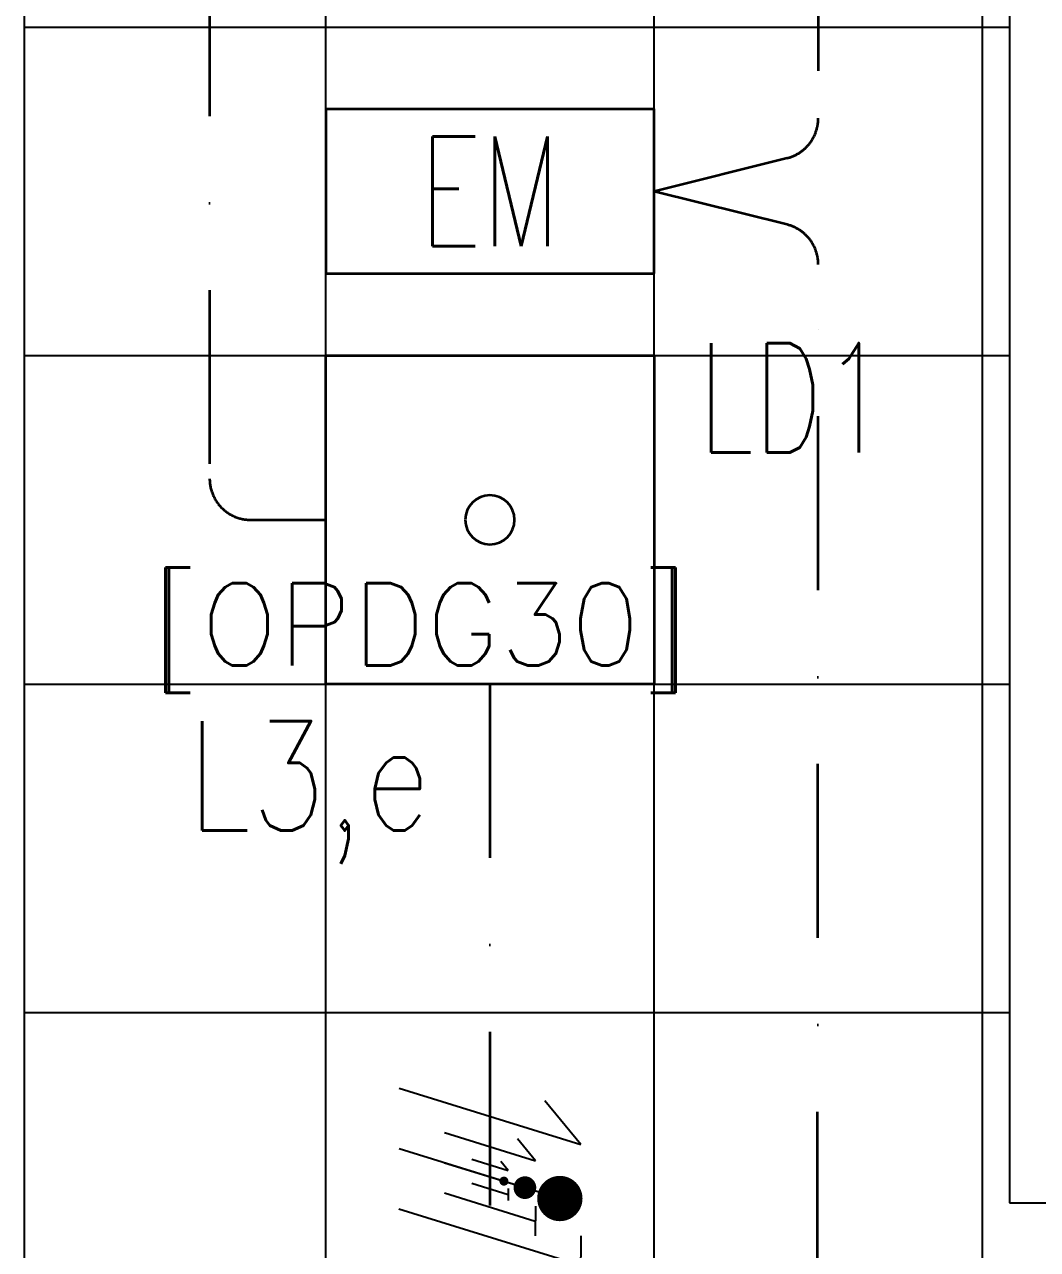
# Model space of a CAD drawing. Header units: inches. Extents: x -12418 to 57169, y -29325 to 19878.
# Drawn here: x 36050 to 37901, y -7033 to -4795 of the extents above; entities that cross this region are included whole.
import ezdxf
from ezdxf.enums import TextEntityAlignment as Align

# ---------------------------------------------------------------- set-up
doc = ezdxf.new("R2010")
doc.units = ezdxf.units.IN
doc.header["$LTSCALE"] = 25
doc.header["$MEASUREMENT"] = 0
doc.linetypes.add('DASHDOT', pattern=[25.4, 12.7, -6.35, 0, -6.35])
doc.layers.get('0').update_dxf_attribs({"color": 8})
for name, color, linetype, lineweight in [('00-Ground Floor$0$72_EGR_BASE_TEXT', 252, 'Continuous', 5), ('00-Ground Floor$0$Walls', 251, 'Continuous', 5), ('E-LITE-CIRC', 6, 'Continuous', 25), ('E-LITE-CIRC-NUMB', 6, 'Continuous', 25), ('E-LITE-CLNG', 150, 'Continuous', 35), ('E-LITE-CLNG @ 100', 150, 'Continuous', 35), ('E-LITE-CLNG-CNDT', 6, 'DASHDOT', 35), ('E-LITE-CTRL', 6, 'Continuous', 25), ('E-LITE-IDEN', 6, 'Continuous', 25), ('E-POWR-WIRE', 6, 'Continuous', 25), ('E-POWR-WIRE @ 100', 6, 'Continuous', 25), ('E-POWR-WIRE @ 20', 6, 'Continuous', 25), ('E-POWR-WIRE @ 50', 6, 'Continuous', 25)]:
    doc.layers.add(name, color=color, linetype=linetype, lineweight=lineweight)
doc.layers.add('00-Ground Floor$0$False Ceiling', color=251, linetype='Continuous')
doc.styles.add('00-Ground Floor$0$SIMPLEX', font='SIMPLEX.shx', dxfattribs={"height": 150})
doc.styles.add('DC_Simplex', font='SIMPLEX.shx', dxfattribs={"width": 0.7})

# ---------------------------------------------------------------- blocks, each defined once
blk = doc.blocks.new('00-Ground Floor$0$A$Ce9e1c4c3')
at = {"layer": '00-Ground Floor$0$False Ceiling', "color": 254}
for p, q in [((-63950.5, -12867.4, 0), (-63950.5, -2747.4, 0)), ((-62150.5, -2747.4, 0), (-62150.5, -6947.4, 0)), ((-62150.5, -6947.4, 0), (-53517.1, -6947.4, 0))]:
    blk.add_line(p, q, dxfattribs=at)
at = {"layer": '00-Ground Floor$0$False Ceiling', "color": 254, "linetype": 'Continuous'}
for p, q in [((-63400, -12867.4), (-63400, -2747.4)), ((-62800, -12867.4), (-62800, -2747.4)), ((-62200, -12867.4), (-62200, -2747.4)), ((-63950.5, -4800), (-62150.5, -4800)), ((-63950.5, -5400), (-62150.5, -5400)), ((-63950.5, -6000), (-62150.5, -6000)), ((-63950.5, -6600), (-62150.5, -6600))]:
    blk.add_line(p, q, dxfattribs=at)
blk = doc.blocks.new('00-Ground Floor')
at = {"layer": '00-Ground Floor$0$Walls'}
for p, q in [((36049.5, -2747.4, 0), (36049.5, -12867.4, 0)), ((37849.5, -2747.4, 0), (37849.5, -6947.4, 0)), ((40226.6, -6947.4, 0), (37849.5, -6947.4, 0))]:
    blk.add_line(p, q, dxfattribs=at)
at = {"layer": '00-Ground Floor$0$False Ceiling', "color": 254}
blk.add_blockref('00-Ground Floor$0$A$Ce9e1c4c3', (100000, 0), dxfattribs=at)
at = {"layer": '00-Ground Floor$0$72_EGR_BASE_TEXT', "insert": (36773.2, -5815.8, 0), "char_height": 150, "attachment_point": 2, "style": '00-Ground Floor$0$SIMPLEX'}
blk.add_mtext('[OPDG30]', dxfattribs=at)
blk = doc.blocks.new('*U39')
blk.add_lwpolyline([(-300, 300), (-300, -300), (300, -300), (300, 300)], close=True)
blk.add_circle((0, 0), 45)
at = {"layer": 'E-LITE-CIRC-NUMB', "style": 'DC_Simplex', "width": 0.7, "flags": 8}
blk.add_attdef('CIRCUIT', text='', height=200, rotation=0, dxfattribs=at).set_placement((-473.9, 300), align=Align.RIGHT)
at = {"layer": 'E-LITE-CTRL', "style": 'DC_Simplex', "width": 0.7, "flags": 8}
blk.add_attdef('CONTROL', (1118.9, -935), '', height=200, rotation=360, dxfattribs=at)
at = {"layer": 'E-LITE-IDEN', "style": 'DC_Simplex', "width": 0.7, "flags": 8}
blk.add_attdef('TYPE', (-380, 122.7), '', height=200, rotation=360, dxfattribs=at)
blk = doc.blocks.new('DC_LT-CL-Emergency')
blk.add_lwpolyline([(3, -1.5), (3, 1.5), (-3, 1.5), (-3, -1.5)], close=True)
at = {"style": 'DC_Simplex', "width": 0.7}
blk.add_text('EM', height=2, rotation=360, dxfattribs=at).set_placement((0, 0), align=Align.MIDDLE_CENTER)
at = {"layer": 'E-LITE-CTRL', "style": 'DC_Simplex', "width": 0.7, "flags": 8}
blk.add_attdef('CONTROL', (4.739, -1.5), '', height=2, rotation=360, dxfattribs=at)
blk = doc.blocks.new('*U85')
for p, q in [((-1.658, 1.617), (1.663, 0.587)), ((1.663, 0.587), (1.004, 1.389)), ((-1.66, 0.515), (1.66, -0.515)), ((-1.663, -0.587), (1.658, -1.617)), ((1.659, -1.078), (1.657, -2.157))]:
    blk.add_line(p, q)
at = {"const_width": 0.414}
blk.add_lwpolyline([(1.278, -0.19, 1), (1.277, -0.604, 1)], format="xyb", close=True, dxfattribs=at)
blk = doc.blocks.new('*U787')
at = {"layer": 'E-POWR-WIRE @ 100', "xscale": 100, "yscale": 100, "zscale": 100}
blk.add_blockref('*U85', (36900, -6900), dxfattribs=at)
at = {"layer": 'E-POWR-WIRE @ 20', "xscale": 20, "yscale": 20, "zscale": 20}
blk.add_blockref('*U85', (36900, -6900), dxfattribs=at)
at = {"layer": 'E-POWR-WIRE @ 50', "xscale": 50, "yscale": 50, "zscale": 50}
blk.add_blockref('*U85', (36900, -6900), dxfattribs=at)

msp = doc.modelspace()

# ---------------------------------------------------------------- linework, layer by layer
at = {"layer": 'E-LITE-CLNG-CNDT', "color": 1}
for points in [[(37117.9, -2022.4), (37117.9, -2506.8, 0.414214), (37192.9, -2581.8), (37424.9, -2581.8, -0.414214), (37499.9, -2656.8), (37499.9, -4966.4, -0.344092), (37443.2, -5039.2), (37200, -5100)], [(37498.6, -7098.6), (37499.9, -5233.6, 0.344291), (37443.1, -5160.8), (37200, -5100)]]:
    msp.add_lwpolyline(points, format="xyb", dxfattribs=at)
at = {"layer": 'E-LITE-CLNG-CNDT'}
msp.add_lwpolyline([(36600, -3300), (36462.8, -3300, 0.414214), (36387.8, -3375), (36387.8, -5625, 0.414214), (36462.8, -5700), (36600, -5700)], format="xyb", dxfattribs=at)
msp.add_lwpolyline([(36900, -6000), (36900, -7800)], dxfattribs=at)

# ---------------------------------------------------------------- block references
at = {"layer": 'E-LITE-CLNG'}
ref = msp.add_blockref('*U39', (36900, -5700), dxfattribs=dict(at, xscale=-1))
ref.add_attrib('TYPE', 'LD1', (37280, -5577.3), dxfattribs={"layer": 'E-LITE-IDEN', "height": 200, "rotation": 0, "style": 'DC_Simplex', "width": 0.7, "flags": 8})
at = {"layer": 'E-LITE-CLNG @ 100', "xscale": 100, "yscale": 100, "zscale": 100}
msp.add_blockref('DC_LT-CL-Emergency', (36900, -5100), dxfattribs=at)
at = {"layer": 'E-LITE-CLNG-CNDT'}
msp.add_blockref('00-Ground Floor', (0, 0), dxfattribs=at)
at = {"layer": 'E-POWR-WIRE'}
msp.add_blockref('*U787', (0, 0), dxfattribs=at)

# ---------------------------------------------------------------- texts
at = {"layer": 'E-LITE-CIRC', "style": 'DC_Simplex', "width": 0.8}
msp.add_text('L3,e', height=200, rotation=0, dxfattribs=at).set_placement((36346.7, -6267.7))

doc.saveas('drawing.dxf')
